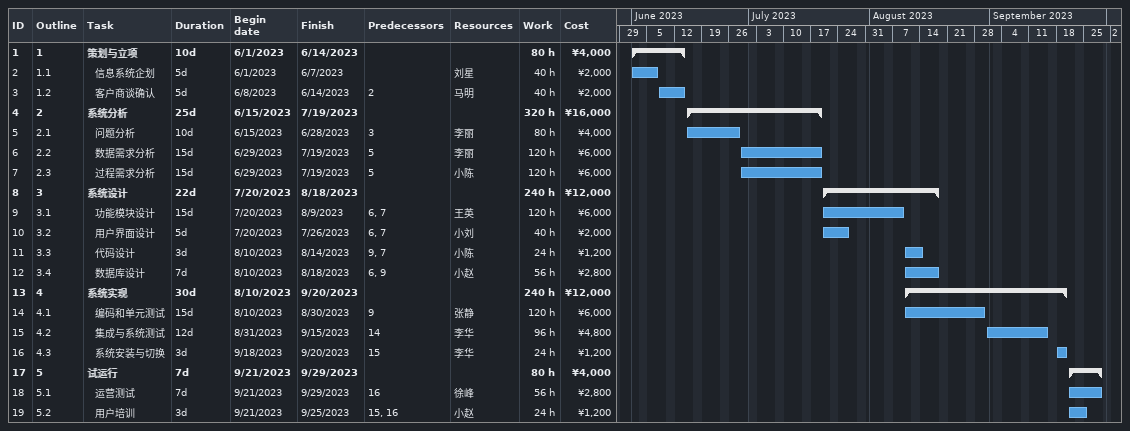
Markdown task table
| ID | WBS | Task | Duration | Start | Finish | Predecessors | Resources | Work (h) | Cost (¥) |
|---|---|---|---|---|---|---|---|---|---|
| 1 | 1 | **策划与立项** | 10d | 2023-06-01 | 2023-06-14 |  |  | 80 | 4000 |
| 2 | 1.1 | 信息系统企划 | 5d | 2023-06-01 | 2023-06-07 |  | 刘星 | 40 | 2000 |
| 3 | 1.2 | 客户商谈确认 | 5d | 2023-06-08 | 2023-06-14 | 2 | 马明 | 40 | 2000 |
| 4 | 2 | **系统分析** | 25d | 2023-06-15 | 2023-07-19 |  |  | 320 | 16000 |
| 5 | 2.1 | 问题分析 | 10d | 2023-06-15 | 2023-06-28 | 3 | 李丽 | 80 | 4000 |
| 6 | 2.2 | 数据需求分析 | 15d | 2023-06-29 | 2023-07-19 | 5 | 李丽 | 120 | 6000 |
| 7 | 2.3 | 过程需求分析 | 15d | 2023-06-29 | 2023-07-19 | 5 | 小陈 | 120 | 6000 |
| 8 | 3 | **系统设计** | 22d | 2023-07-20 | 2023-08-18 |  |  | 240 | 12000 |
| 9 | 3.1 | 功能模块设计 | 15d | 2023-07-20 | 2023-08-09 | 6, 7 | 王英 | 120 | 6000 |
| 10 | 3.2 | 用户界面设计 | 5d | 2023-07-20 | 2023-07-26 | 6, 7 | 小刘 | 40 | 2000 |
| 11 | 3.3 | 代码设计 | 3d | 2023-08-10 | 2023-08-14 | 9, 7 | 小陈 | 24 | 1200 |
| 12 | 3.4 | 数据库设计 | 7d | 2023-08-10 | 2023-08-18 | 6, 9 | 小赵 | 56 | 2800 |
| 13 | 4 | **系统实现** | 30d | 2023-08-10 | 2023-09-20 |  |  | 240 | 12000 |
| 14 | 4.1 | 编码和单元测试 | 15d | 2023-08-10 | 2023-08-30 | 9 | 张静 | 120 | 6000 |
| 15 | 4.2 | 集成与系统测试 | 12d | 2023-08-31 | 2023-09-15 | 14 | 李华 | 96 | 4800 |
| 16 | 4.3 | 系统安装与切换 | 3d | 2023-09-18 | 2023-09-20 | 15 | 李华 | 24 | 1200 |
| 17 | 5 | **试运行** | 7d | 2023-09-21 | 2023-09-29 |  |  | 80 | 4000 |
| 18 | 5.1 | 运营测试 | 7d | 2023-09-21 | 2023-09-29 | 16 | 徐峰 | 56 | 2800 |
| 19 | 5.2 | 用户培训 | 3d | 2023-09-21 | 2023-09-25 | 15, 16 | 小赵 | 24 | 1200 |
